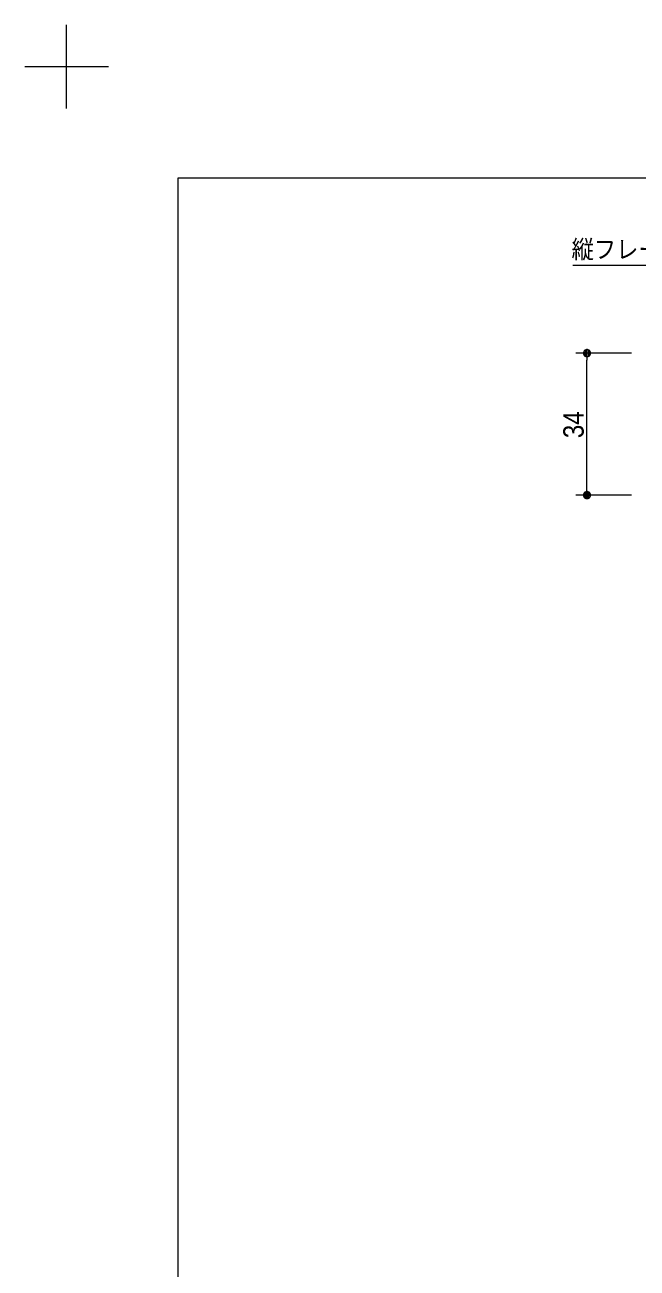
# Model space of a CAD drawing. Units: millimetres, scale not verified. Extents: x -6062 to 6062, y -3045 to 3045.
# Drawn here: x -6062 to -4963, y 812 to 3045 of the extents above; entities that cross this region are included whole.
import ezdxf
from ezdxf.enums import TextEntityAlignment as Align

# ---------------------------------------------------------------- set-up
doc = ezdxf.new("R2010")
doc.units = ezdxf.units.MM
doc.header["$LTSCALE"] = 20
for name, color, linetype, lineweight in [('0-0_2寸法-3', 7, 'Continuous', 9), ('0-2_2寸法-1', 7, 'Continuous', 9), ('0-3_0', 7, 'Continuous', 9), ('0-5_1図面枠', 7, 'Continuous', 9)]:
    doc.layers.add(name, color=color, linetype=linetype, lineweight=lineweight)
doc.styles.add('ＭＳ ゴシック', font='')
doc.styles.add('ＭＳ Ｐゴシック', font='')
doc.styles.get('ＭＳ ゴシック').set_extended_font_data('MS Gothic')
doc.styles.get('ＭＳ Ｐゴシック').set_extended_font_data('MS PGothic')

# ---------------------------------------------------------------- blocks, each defined once
blk = doc.blocks.new('_Dot')
at = {"layer": '0-3_0'}
for p, q in [((-10, 0), (-20, 0)), ((9.78, 2), (-9.78, 2)), ((7.99, 6), (-7.99, 6)), ((9.16, -3.98), (-9.16, -3.98)), ((6, -7.98), (-6, -7.98))]:
    blk.add_line(p, q, dxfattribs=at)
for points in [[(10, 0), (9.92, 1.25), (9.69, 2.49), (9.3, 3.68), (8.76, 4.82), (8.09, 5.88), (7.29, 6.85), (6.37, 7.71), (5.36, 8.44), (4.26, 9.05), (3.09, 9.51), (1.87, 9.82), (0.63, 9.98), (-0.63, 9.98), (-1.87, 9.82), (-3.09, 9.51), (-4.26, 9.05), (-5.36, 8.44), (-6.37, 7.71), (-7.29, 6.85), (-8.09, 5.88), (-8.76, 4.82), (-9.3, 3.68), (-9.69, 2.49), (-9.92, 1.25), (-10, 0), (0, 0)], [(-10, 0), (-9.92, -1.25), (-9.69, -2.49), (-9.3, -3.68), (-8.76, -4.82), (-8.09, -5.88), (-7.29, -6.85), (-6.37, -7.71), (-5.36, -8.44), (-4.26, -9.05), (-3.09, -9.51), (-1.87, -9.82), (-0.63, -9.98), (0.63, -9.98), (1.87, -9.82), (3.09, -9.51), (4.26, -9.05), (5.36, -8.44), (6.37, -7.71), (7.29, -6.85), (8.09, -5.88), (8.76, -4.82), (9.3, -3.68), (9.69, -2.49), (9.92, -1.25), (10, 0), (0, 0)]]:
    blk.add_lwpolyline(points, close=True, dxfattribs=at)
blk = doc.blocks.new('グループ-120')
at = {"layer": '0-5_1図面枠'}
for p, q in [((-84000, 57900), (-84000, 60900)), ((-85500, 59400), (-82500, 59400))]:
    blk.add_line(p, q, dxfattribs=at)
blk = doc.blocks.new('グループ-122')
at = {"layer": '0-5_1図面枠'}
blk.add_lwpolyline([(-80000, 55400), (80000, 55400), (80000, -55400), (-80000, -55400)], close=True, dxfattribs=at)
blk = doc.blocks.new('図面枠')
at = {"layer": '0-5_1図面枠'}
for name in ['グループ-120', 'グループ-122']:
    blk.add_blockref(name, (0, 0), dxfattribs=at)

msp = doc.modelspace()

# ---------------------------------------------------------------- linework, layer by layer
at = {"layer": '0-0_2寸法-3'}
msp.add_lwpolyline([(-4765.19, 2462.72), (-4851.79, 2612.72), (-5078.67, 2612.72)], dxfattribs=at)
at = {"layer": '0-2_2寸法-1'}
for p, q in [((-4973.25, 2455.22), (-5073.25, 2455.22)), ((-5053.25, 2212.93), (-5053.25, 2442.51)), ((-4973.25, 2200.22), (-5073.25, 2200.22))]:
    msp.add_line(p, q, dxfattribs=at)

# ---------------------------------------------------------------- block references
at = {"layer": '0-2_2寸法-1', "xscale": 0.6356201, "yscale": 0.6356201}
for p, rotation in [((-5053.25, 2455.22), 90), ((-5053.25, 2200.22), 270)]:
    msp.add_blockref('_Dot', p, dxfattribs=dict(at, rotation=rotation))
at = {"layer": '0-5_1図面枠', "xscale": 0.05, "yscale": 0.05}
msp.add_blockref('図面枠', (-1787.5, 0), dxfattribs=at)

# ---------------------------------------------------------------- texts
at = {"layer": '0-0_2寸法-3', "style": 'ＭＳ ゴシック', "width": 0.9}
msp.add_text('縦フレーム', height=32.55, dxfattribs=at).set_placement((-5080.97, 2615.69), align=Align.BOTTOM_LEFT)
at = {"layer": '0-2_2寸法-1', "style": 'ＭＳ Ｐゴシック', "width": 0.9}
msp.add_text('34', height=36.66, rotation=90, dxfattribs=at).set_placement((-5048.19, 2302.64), align=Align.BOTTOM_LEFT)

doc.saveas('drawing.dxf')
